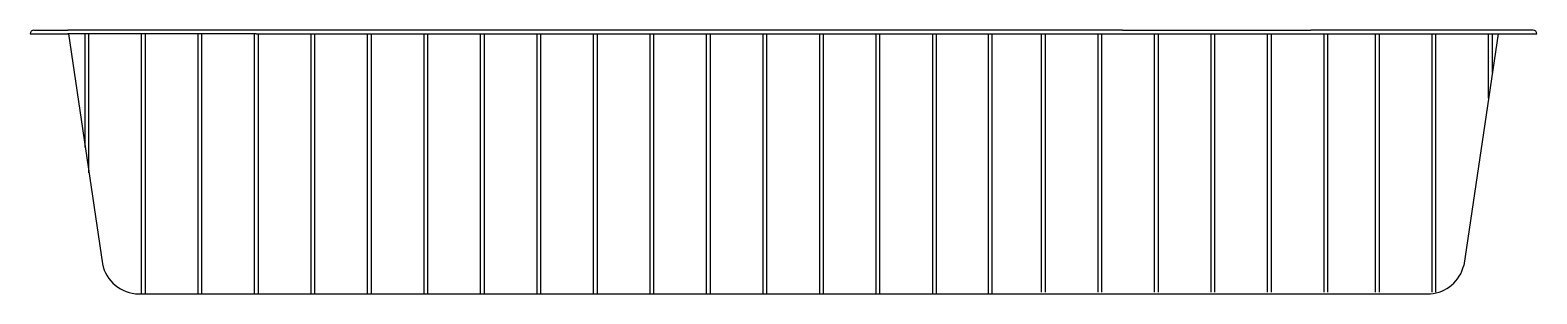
# Model space of a CAD drawing. Extents: x -1102.19 to -1094.19, y 408.89 to 410.29.
import ezdxf

# ---------------------------------------------------------------- set-up
doc = ezdxf.new("R2010")
doc.units = 0
doc.header["$LTSCALE"] = 10
doc.header["$MEASUREMENT"] = 0
doc.layers.add('Piscinas_Fibratec', color=4, linetype='CONTINUOUS')

msp = doc.modelspace()

# ---------------------------------------------------------------- linework, layer by layer
at = {"layer": 'Piscinas_Fibratec', "color": 2}
for p, q in [((-1102.1946, 410.2704), (-1101.9946, 410.2704)), ((-1102.1746, 410.2904), (-1101.9946, 410.2904)), ((-1100.9946, 410.2904), (-1101.9946, 410.2904)), ((-1101.0026, 410.2704), (-1101.9946, 410.2704)), ((-1100.9946, 410.2904), (-1101.0026, 410.2904)), ((-1100.9946, 410.2704), (-1101.0026, 410.2704)), ((-1096.3946, 410.2904), (-1100.9946, 410.2904)), ((-1100.9946, 410.2704), (-1096.3976, 410.2704)), ((-1096.3976, 410.2704), (-1095.3976, 410.2704)), ((-1096.3946, 410.2904), (-1095.3946, 410.2904)), ((-1095.3976, 410.2704), (-1094.3976, 410.2704)), ((-1094.3946, 410.2904), (-1095.3946, 410.2904)), ((-1094.3976, 410.2704), (-1094.1946, 410.2704)), ((-1094.2146, 410.2904), (-1094.3946, 410.2904))]:
    msp.add_line(p, q, dxfattribs=at)
at = {"layer": 'Piscinas_Fibratec'}
for p, q in [((-1101.9917, 410.2704), (-1101.8112, 409.0502)), ((-1094.4006, 410.2704), (-1094.5823, 409.0412)), ((-1101.6176, 408.8904), (-1100.6826, 408.8904)), ((-1100.7097, 408.8904), (-1096.7217, 408.8904)), ((-1096.7217, 408.8904), (-1095.7217, 408.8904)), ((-1095.7217, 408.8904), (-1094.7602, 408.8904))]:
    msp.add_line(p, q, dxfattribs=at)
at = {"layer": 'Piscinas_Fibratec', "color": 1}
for p, q in [((-1101.9026, 409.6678), (-1101.9026, 410.2704)), ((-1101.9026, 409.6678), (-1101.9026, 410.2704)), ((-1101.8826, 409.5326), (-1101.8826, 410.2704)), ((-1101.8826, 409.5326), (-1101.8826, 410.2704)), ((-1101.6026, 408.8904), (-1101.6026, 410.2704)), ((-1101.6026, 408.8904), (-1101.6026, 410.2704)), ((-1101.5826, 408.8904), (-1101.5826, 410.2704)), ((-1101.5826, 408.8904), (-1101.5826, 410.2704)), ((-1101.3026, 408.8904), (-1101.3026, 410.2704)), ((-1101.2826, 408.8904), (-1101.2826, 410.2704)), ((-1101.0026, 408.8904), (-1101.0026, 410.2704)), ((-1101.0026, 408.8904), (-1101.0026, 410.2704)), ((-1101.0026, 408.8904), (-1101.0026, 410.2704)), ((-1100.9826, 408.8904), (-1100.9826, 410.2704)), ((-1100.9826, 408.8904), (-1100.9826, 410.2704)), ((-1100.9826, 408.8904), (-1100.9826, 410.2704)), ((-1100.7026, 408.8904), (-1100.7026, 410.2704)), ((-1100.6826, 408.8904), (-1100.6826, 410.2704)), ((-1100.4026, 408.8904), (-1100.4026, 410.2704)), ((-1100.3826, 408.8904), (-1100.3826, 410.2704)), ((-1100.1026, 408.8904), (-1100.1026, 410.2704)), ((-1100.0826, 408.8904), (-1100.0826, 410.2704)), ((-1099.8026, 408.8904), (-1099.8026, 410.2704)), ((-1099.7826, 408.8904), (-1099.7826, 410.2704)), ((-1099.5026, 408.8904), (-1099.5026, 410.2704)), ((-1099.4826, 408.8904), (-1099.4826, 410.2704)), ((-1099.2026, 408.8904), (-1099.2026, 410.2704)), ((-1099.1826, 408.8904), (-1099.1826, 410.2704)), ((-1098.9026, 408.8904), (-1098.9026, 410.2704)), ((-1098.8826, 408.8904), (-1098.8826, 410.2704)), ((-1098.6026, 408.8904), (-1098.6026, 410.2704)), ((-1098.5826, 408.8904), (-1098.5826, 410.2704)), ((-1098.3026, 408.8904), (-1098.3026, 410.2704)), ((-1098.2826, 408.8904), (-1098.2826, 410.2704)), ((-1098.0026, 408.8904), (-1098.0026, 410.2704)), ((-1097.9826, 408.8904), (-1097.9826, 410.2704)), ((-1097.7026, 408.8904), (-1097.7026, 410.2704)), ((-1097.6826, 408.8904), (-1097.6826, 410.2704)), ((-1097.4026, 408.8904), (-1097.4026, 410.2704)), ((-1097.3826, 408.8904), (-1097.3826, 410.2704)), ((-1097.1069, 408.8904), (-1097.1069, 410.2704)), ((-1097.0869, 408.8904), (-1097.0869, 410.2704)), ((-1096.8243, 408.8986), (-1096.8243, 410.2704)), ((-1096.8043, 408.8986), (-1096.8043, 410.2704)), ((-1096.5243, 408.8986), (-1096.5243, 410.2704)), ((-1096.5043, 408.8986), (-1096.5043, 410.2704)), ((-1096.2243, 408.8986), (-1096.2243, 410.2704)), ((-1096.2043, 408.8986), (-1096.2043, 410.2704)), ((-1095.9243, 408.8986), (-1095.9243, 410.2704)), ((-1095.9043, 408.8986), (-1095.9043, 410.2704)), ((-1095.6243, 408.8986), (-1095.6243, 410.2704)), ((-1095.6043, 408.8986), (-1095.6043, 410.2704)), ((-1095.3243, 408.8986), (-1095.3243, 410.2704)), ((-1095.3043, 408.8986), (-1095.3043, 410.2704)), ((-1095.0509, 408.8986), (-1095.0509, 410.2704)), ((-1095.0309, 408.8986), (-1095.0309, 410.2704)), ((-1094.7509, 408.8986), (-1094.7509, 410.2704)), ((-1094.7309, 408.8986), (-1094.7309, 410.2704)), ((-1094.4509, 409.9298), (-1094.4509, 410.2704)), ((-1094.4309, 410.065), (-1094.4309, 410.2704))]:
    msp.add_line(p, q, dxfattribs=at)
at = {"layer": 'Piscinas_Fibratec', "color": 2}
for centre, start, end in [((-1102.1746, 410.2704), 90, 180), ((-1094.2146, 410.2704), 0, 90)]:
    msp.add_arc(centre, 0.02, start, end, dxfattribs=at)
at = {"layer": 'Piscinas_Fibratec'}
for centre, start, end in [((-1101.6153, 409.0904), 191.59373, 269.32862), ((-1094.7764, 409.0898), 274.64006, 345.95635)]:
    msp.add_arc(centre, 0.2, start, end, dxfattribs=at)

doc.saveas('drawing.dxf')
